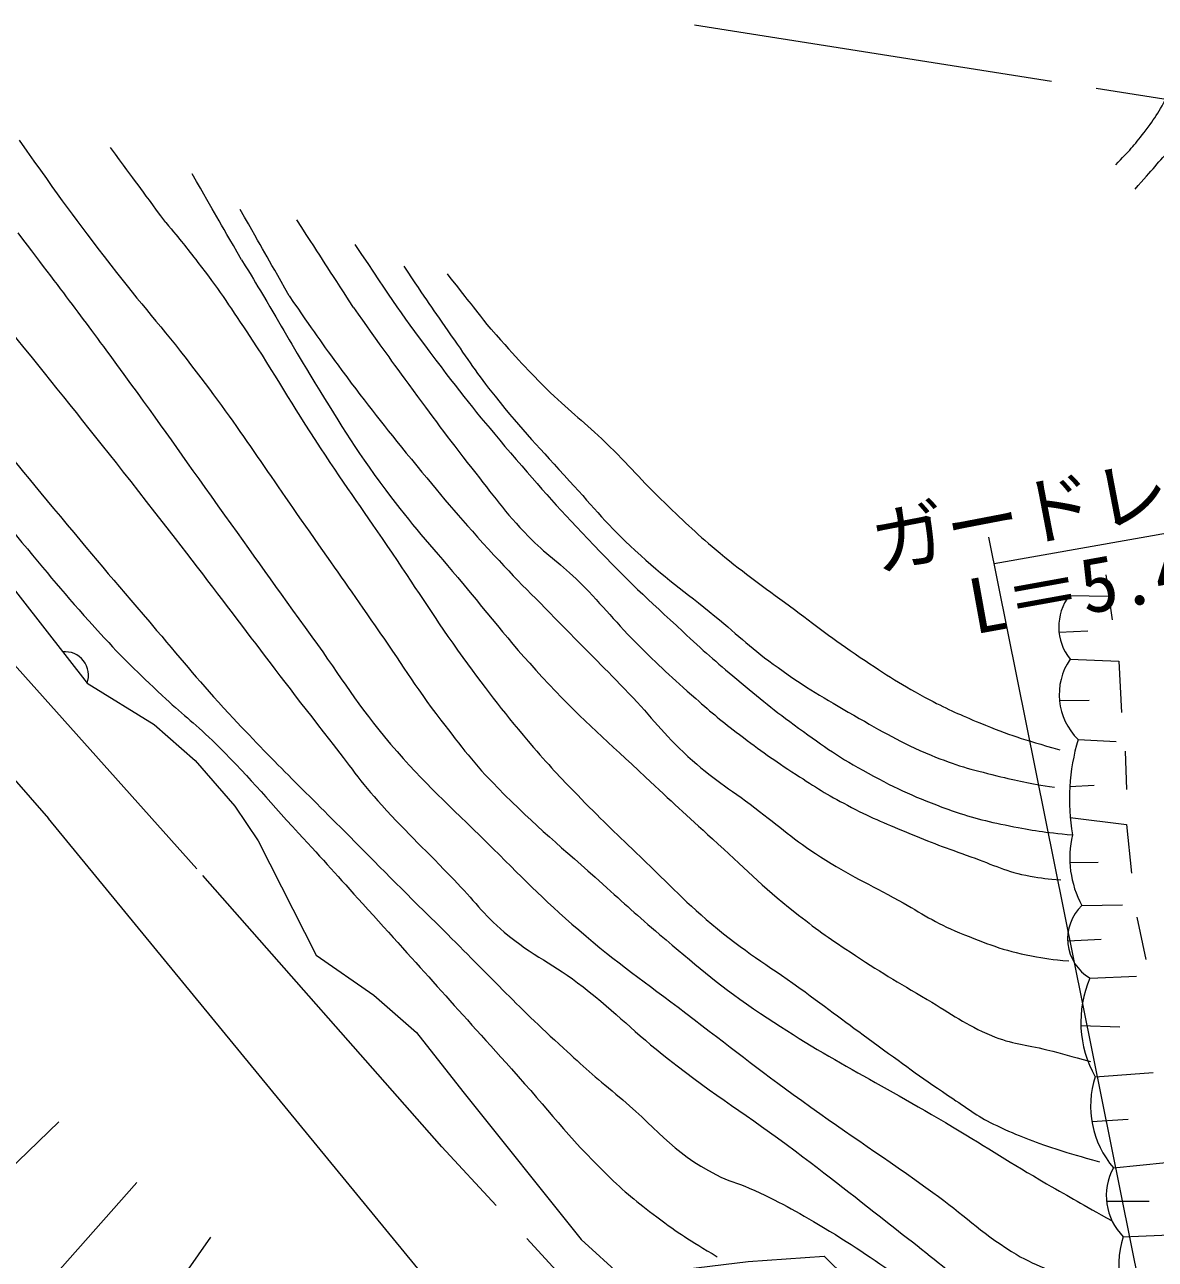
# Model space of a CAD drawing. Units: millimetres on the paper, with parts at other scales. Extents: x 40 to 680, y 20 to 380.
# Drawn here: x 194.73 to 232.27, y 279.91 to 320.89 of the extents above; entities that cross this region are included whole.
import ezdxf
from ezdxf.enums import TextEntityAlignment as Align

# ---------------------------------------------------------------- set-up
doc = ezdxf.new("R2010")
doc.units = ezdxf.units.MM
doc.linetypes.add('CHAIN', pattern=[18.5, 12, -1.5, 3.5, -1.5])
for name, color, linetype, lineweight in [('M-BGD', 7, 'Continuous', 13), ('M-BMK', 2, 'CHAIN', 13), ('M-STR-HTXT', 7, 'Continuous', 13)]:
    doc.layers.add(name, color=color, linetype=linetype, lineweight=lineweight)
doc.styles.add('ＭＳ ゴシック', font='')
doc.styles.get('ＭＳ ゴシック').set_extended_font_data('MS Gothic')

msp = doc.modelspace()

# ---------------------------------------------------------------- linework, layer by layer
at = {"layer": 'M-BGD'}
for p, q in [((230.63, 302.632), (230.843, 301.137)), ((229.417, 301.941), (230.731, 301.926)), ((229.073, 300.723), (230.03, 300.776)), ((229.442, 299.831), (231.057, 299.77)), ((231.057, 299.77), (231.142, 298.062)), ((229.086, 298.462), (230.073, 298.47)), ((229.704, 297.166), (230.97, 297.104)), ((231.27, 296.781), (231.313, 295.5)), ((229.433, 295.607), (230.244, 295.652)), ((229.448, 294.578), (231.313, 294.347)), ((231.313, 294.347), (231.484, 292.724)), ((229.434, 293.086), (230.372, 293.09)), ((229.832, 291.657), (231.183, 291.68)), ((231.655, 291.272), (231.954, 289.863)), ((229.361, 290.482), (230.469, 290.537)), ((230.102, 289.238), (231.649, 289.306)), ((229.799, 287.669), (231.097, 287.623)), ((230.278, 285.973), (232.202, 286.115)), ((192.048, 280.794), (195.87, 284.469)), ((230.16, 284.486), (231.373, 284.558)), ((230.879, 282.947), (232.629, 283.126)), ((195.165, 278.744), (198.457, 282.459)), ((230.65, 281.842), (232.065, 281.84)), ((231.206, 280.661), (232.994, 280.735)), ((198.069, 276.566), (200.914, 280.649))]:
    msp.add_line(p, q, dxfattribs=at)
for points in [[(178.317, 320.689), (193.902, 302.747), (196.806, 299.031), (199.027, 297.665), (200.393, 296.469)], [(174.027, 319.107), (187.753, 303.43), (195.525, 294.547)], [(200.393, 296.469), (201.715, 294.957), (202.484, 293.804), (204.406, 290.004), (206.327, 288.68), (207.737, 287.441), (209.274, 285.477), (213.203, 280.566), (214.569, 279.327), (218.754, 279.84), (221.274, 280.011), (224.303, 277.033), (225.654, 274.298), (226.282, 272.364), (226.759, 270.631), (227.035, 269.124), (229.547, 264.577), (234.747, 264.125), (236.933, 264.301), (238.641, 264.702), (240.198, 265.33), (241.706, 266.134)], [(208.291, 278.982), (195.525, 294.547)]]:
    msp.add_lwpolyline(points, dxfattribs=at)
for centre, radius, start, end in [((230.77, 300.902), 1.706, 142.4759, 218.8882), ((196.071, 299.297), 0.781, 340.1081, 95.9149), ((231.159, 298.654), 2.081, 145.5774, 225.644), ((236.478, 295.189), 7.057, 163.7269, 189.7123), ((232.708, 293.229), 3.277, 166.4209, 208.6512), ((230.891, 290.551), 1.532, 133.757, 238.9895), ((233.439, 287.78), 3.642, 156.4025, 209.7618), ((233.246, 284.99), 3.126, 161.6747, 220.7964), ((232.566, 282.022), 1.924, 151.2602, 225), ((194.435, 281.029), 2.398, 185.6178, 287.7296), ((233.9, 279.75), 2.844, 161.3204, 229.0188)]:
    msp.add_arc(centre, radius, start, end, dxfattribs=at)
for points, knots in [([(230.957, 316.243), (231.418, 316.717), (231.558, 316.87), (231.896, 317.31), (232.294, 317.828), (232.409, 318.045), (232.793, 318.72)], [0, 0, 0, 0, 1, 1, 1, 2, 2, 2, 2]), ([(231.597, 315.431), (232.198, 316.118), (232.35, 316.292), (232.836, 316.841), (233.384, 317.46), (233.558, 317.654), (234.245, 318.421)], [0, 0, 0, 0, 1, 1, 1, 2, 2, 2, 2]), ([(194.545, 317.059), (195.98, 315.044), (196.359, 314.501), (197.589, 312.912), (198.614, 311.588), (199.257, 310.901), (200.275, 309.572), (201.946, 307.393), (202.758, 306.081), (204.341, 303.837), (205.139, 302.705), (205.58, 302.068), (206.374, 300.933), (207.225, 299.714), (207.639, 298.985), (208.551, 297.811), (209.255, 296.905), (209.633, 296.377), (210.439, 295.561), (211.737, 294.247), (212.549, 293.599), (213.924, 292.366), (214.657, 291.709), (215.056, 291.328), (215.811, 290.697), (217.003, 289.699), (217.649, 289.104), (218.933, 288.228), (221.412, 286.538), (222.965, 285.849), (225.539, 284.308), (226.762, 283.576), (227.429, 283.136), (228.661, 282.421), (229.507, 281.93), (229.781, 281.773), (230.839, 281.186)], [0, 0, 0, 0, 1, 1, 1, 2, 2, 2, 3, 3, 3, 4, 4, 4, 5, 5, 5, 6, 6, 6, 7, 7, 7, 8, 8, 8, 9, 9, 9, 10, 10, 10, 11, 11, 11, 12, 12, 12, 12]), ([(191.214, 314.454), (195.178, 309.587), (196.216, 308.337), (199.332, 304.345), (201.509, 301.555), (202.667, 299.944), (204.849, 297.158), (205.521, 296.3), (205.857, 295.785), (206.591, 294.98), (207.497, 293.987), (208.054, 293.478), (208.987, 292.512), (209.642, 291.833), (209.937, 291.377), (210.657, 290.769), (211.606, 289.967), (212.291, 289.72), (213.27, 288.954), (214.412, 288.062), (214.961, 287.452), (216.102, 286.559), (217.7, 285.306), (218.688, 284.728), (220.312, 283.509), (221.719, 282.455), (222.484, 281.833), (223.87, 280.751), (224.808, 280.017), (225.316, 279.582), (226.265, 278.863), (227.558, 277.884), (228.294, 277.351), (229.605, 276.395), (230.425, 275.797), (230.685, 275.608), (231.71, 274.87)], [0, 0, 0, 0, 1, 1, 1, 2, 2, 2, 3, 3, 3, 4, 4, 4, 5, 5, 5, 6, 6, 6, 7, 7, 7, 8, 8, 8, 9, 9, 9, 10, 10, 10, 11, 11, 11, 12, 12, 12, 12]), ([(199.416, 314.325), (199.939, 313.704), (200.077, 313.527), (200.483, 313.002), (201.156, 312.13), (201.497, 311.613), (202.106, 310.696), (203.089, 309.215), (203.56, 308.335), (204.54, 306.852), (205.453, 305.47), (205.999, 304.72), (206.932, 303.35), (207.851, 302), (208.323, 301.214), (209.28, 299.891), (210.151, 298.688), (210.664, 298.031), (211.629, 296.902), (212.219, 296.211), (212.575, 295.844), (213.209, 295.194), (213.959, 294.425), (214.398, 294.014), (215.174, 293.272), (216.163, 292.326), (216.679, 291.751), (217.736, 290.881), (218.815, 289.992), (219.51, 289.611), (220.64, 288.788), (221.594, 288.093), (222.115, 287.684), (223.074, 286.995), (224.036, 286.303), (224.561, 285.895), (225.551, 285.244), (226.107, 284.877), (226.4, 284.631), (227.003, 284.347), (227.748, 283.996), (228.185, 283.836), (228.967, 283.578), (229.529, 283.393), (229.725, 283.335), (230.419, 283.151)], [0, 0, 0, 0, 1, 1, 1, 2, 2, 2, 3, 3, 3, 4, 4, 4, 5, 5, 5, 6, 6, 6, 7, 7, 7, 8, 8, 8, 9, 9, 9, 10, 10, 10, 11, 11, 11, 12, 12, 12, 13, 13, 13, 14, 14, 14, 15, 15, 15, 15]), ([(194.502, 313.984), (196.223, 311.719), (196.67, 311.134), (198.025, 309.282), (199.261, 307.592), (199.927, 306.627), (201.147, 304.926), (202.366, 303.224), (203.035, 302.261), (204.268, 300.57), (205.284, 299.177), (205.758, 298.32), (206.882, 297.013), (208.045, 295.659), (208.805, 294.999), (210.076, 293.746), (211.247, 292.591), (211.878, 291.914), (213.125, 290.842), (214.458, 289.696), (215.286, 289.152), (216.682, 288.083), (218.177, 286.939), (219.005, 286.283), (220.53, 285.179), (222.212, 283.961), (223.206, 283.35), (224.886, 282.13), (225.918, 281.38), (226.422, 280.853), (227.499, 280.17), (228.292, 279.668), (228.829, 279.555), (229.677, 279.154), (230.274, 278.872), (230.461, 278.783), (231.202, 278.428)], [0, 0, 0, 0, 1, 1, 1, 2, 2, 2, 3, 3, 3, 4, 4, 4, 5, 5, 5, 6, 6, 6, 7, 7, 7, 8, 8, 8, 9, 9, 9, 10, 10, 10, 11, 11, 11, 12, 12, 12, 12]), ([(205.693, 313.6), (206.937, 311.738), (207.276, 311.216), (208.384, 309.756), (209.316, 308.528), (209.858, 307.853), (210.86, 306.681), (211.912, 305.452), (212.518, 304.776), (213.636, 303.607), (214.745, 302.447), (215.404, 301.834), (216.583, 300.745), (217.269, 300.112), (217.658, 299.761), (218.376, 299.165), (219.162, 298.513), (219.598, 298.14), (220.426, 297.543), (221.297, 296.915), (221.787, 296.557), (222.732, 296.048), (223.731, 295.51), (224.311, 295.234), (225.38, 294.852), (226.161, 294.573), (226.617, 294.464), (227.43, 294.297), (228.238, 294.131), (228.535, 294.1), (229.522, 293.998)], [0, 0, 0, 0, 1, 1, 1, 2, 2, 2, 3, 3, 3, 4, 4, 4, 5, 5, 5, 6, 6, 6, 7, 7, 7, 8, 8, 8, 9, 9, 9, 10, 10, 10, 10]), ([(187.242, 313.386), (188.996, 310.906), (189.465, 310.237), (190.97, 308.278), (192.365, 306.463), (193.183, 305.473), (194.643, 303.709), (195.638, 302.506), (196.194, 301.829), (197.248, 300.677), (198.011, 299.841), (198.474, 299.404), (199.297, 298.627), (199.933, 298.027), (200.335, 297.74), (200.963, 297.132), (202.142, 295.991), (202.711, 295.263), (203.824, 294.058), (204.665, 293.147), (205.127, 292.628), (205.959, 291.709), (207.893, 289.574), (208.966, 288.369), (210.895, 286.23), (212.128, 284.862), (212.739, 284.019), (214.055, 282.728), (214.663, 282.132), (215.041, 281.833), (215.72, 281.319), (216.469, 280.753), (216.761, 280.581), (217.727, 279.995)], [0, 0, 0, 0, 1, 1, 1, 2, 2, 2, 3, 3, 3, 4, 4, 4, 5, 5, 5, 6, 6, 6, 7, 7, 7, 8, 8, 8, 9, 9, 9, 10, 10, 10, 11, 11, 11, 11]), ([(201.935, 313.087), (202.29, 312.508), (202.379, 312.359), (202.661, 311.891), (203.271, 310.879), (203.577, 310.291), (204.198, 309.286), (205.142, 307.76), (205.639, 306.878), (206.718, 305.443), (207.601, 304.269), (208.164, 303.664), (209.109, 302.539), (210.282, 301.144), (210.894, 300.322), (212.142, 298.995), (213.329, 297.731), (214.081, 297.108), (215.344, 295.92), (216.204, 295.111), (216.689, 294.661), (217.565, 293.87), (218.626, 292.912), (219.176, 292.322), (220.298, 291.436), (220.992, 290.888), (221.395, 290.598), (222.134, 290.112), (223.117, 289.466), (223.683, 289.128), (224.697, 288.532), (225.521, 288.048), (225.951, 287.707), (226.832, 287.336), (227.514, 287.049), (227.952, 287.053), (228.668, 286.866), (229.236, 286.718), (229.415, 286.671), (230.12, 286.482)], [0, 0, 0, 0, 1, 1, 1, 2, 2, 2, 3, 3, 3, 4, 4, 4, 5, 5, 5, 6, 6, 6, 7, 7, 7, 8, 8, 8, 9, 9, 9, 10, 10, 10, 11, 11, 11, 12, 12, 12, 13, 13, 13, 13]), ([(207.316, 312.874), (208.071, 311.752), (208.266, 311.459), (208.896, 310.567), (209.454, 309.777), (209.741, 309.314), (210.348, 308.56), (211.267, 307.419), (211.835, 306.823), (212.825, 305.742), (213.662, 304.828), (214.09, 304.274), (215.003, 303.436), (215.989, 302.53), (216.615, 302.107), (217.65, 301.258), (218.467, 300.589), (218.882, 300.16), (219.743, 299.55), (220.69, 298.878), (221.254, 298.547), (222.262, 297.97), (223.24, 297.41), (223.785, 297.08), (224.825, 296.646), (225.647, 296.302), (226.137, 296.178), (227.003, 295.963), (227.746, 295.778), (228.012, 295.728), (228.924, 295.578)], [0, 0, 0, 0, 1, 1, 1, 2, 2, 2, 3, 3, 3, 4, 4, 4, 5, 5, 5, 6, 6, 6, 7, 7, 7, 8, 8, 8, 9, 9, 9, 10, 10, 10, 10]), ([(189.805, 312.191), (192.729, 308.478), (193.474, 307.496), (195.919, 304.563), (197.156, 303.079), (197.857, 302.255), (199.114, 300.788), (200.042, 299.704), (200.536, 299.072), (201.51, 298.029), (203.028, 296.402), (203.934, 295.543), (205.502, 293.964), (206.717, 292.74), (207.398, 292.054), (208.624, 290.842), (210.179, 289.305), (211.004, 288.397), (212.617, 286.922), (213.284, 286.311), (213.661, 285.972), (214.359, 285.397), (215.652, 284.333), (216.21, 283.476), (217.699, 282.711), (218.106, 282.501), (218.37, 282.463), (218.788, 282.275), (219.782, 281.827), (220.32, 281.528), (221.256, 280.969), (222.363, 280.307), (222.945, 279.874), (224.015, 279.154), (224.759, 278.653), (225.201, 278.405), (225.902, 277.847), (226.767, 277.159), (227.185, 276.696), (228.008, 275.959), (229.564, 274.566), (230.054, 274.133), (232.001, 272.402)], [0, 0, 0, 0, 1, 1, 1, 2, 2, 2, 3, 3, 3, 4, 4, 4, 5, 5, 5, 6, 6, 6, 7, 7, 7, 8, 8, 8, 9, 9, 9, 10, 10, 10, 11, 11, 11, 12, 12, 12, 13, 13, 13, 14, 14, 14, 14]), ([(203.515, 311.891), (204.337, 310.689), (204.563, 310.368), (205.266, 309.414), (206.134, 308.238), (206.647, 307.599), (207.572, 306.468), (208.546, 305.277), (209.1, 304.617), (210.134, 303.479), (211.102, 302.413), (211.693, 301.862), (212.697, 300.831), (213.511, 299.994), (213.982, 299.539), (214.789, 298.696), (215.565, 297.886), (215.924, 297.358), (216.754, 296.603), (217.563, 295.867), (218.102, 295.555), (218.974, 294.895), (219.82, 294.255), (220.258, 293.843), (221.152, 293.272), (222.134, 292.645), (222.734, 292.377), (223.757, 291.82), (224.537, 291.396), (224.939, 291.079), (225.764, 290.753), (226.677, 290.391), (227.191, 290.164), (228.156, 289.984), (228.636, 289.894), (228.818, 289.86), (229.394, 289.813)], [0, 0, 0, 0, 1, 1, 1, 2, 2, 2, 3, 3, 3, 4, 4, 4, 5, 5, 5, 6, 6, 6, 7, 7, 7, 8, 8, 8, 9, 9, 9, 10, 10, 10, 11, 11, 11, 12, 12, 12, 12]), ([(205.65, 311.507), (206.529, 310.26), (206.758, 309.938), (207.487, 308.945), (208.29, 307.85), (208.738, 307.235), (209.579, 306.169), (210.291, 305.267), (210.658, 304.73), (211.458, 303.906), (212.034, 303.312), (212.443, 303.07), (213.038, 302.496), (213.863, 301.702), (214.235, 301.17), (215.045, 300.361), (215.789, 299.619), (216.22, 299.217), (217.01, 298.525), (217.563, 298.041), (217.875, 297.771), (218.462, 297.329), (219.179, 296.789), (219.587, 296.493), (220.341, 296.005), (220.994, 295.583), (221.36, 295.342), (222.049, 294.98), (222.796, 294.589), (223.235, 294.408), (224.013, 294.084), (224.837, 293.74), (225.308, 293.572), (226.149, 293.272), (226.909, 293.001), (227.319, 292.774), (228.113, 292.632), (228.51, 292.561), (228.664, 292.534), (229.138, 292.503)], [0, 0, 0, 0, 1, 1, 1, 2, 2, 2, 3, 3, 3, 4, 4, 4, 5, 5, 5, 6, 6, 6, 7, 7, 7, 8, 8, 8, 9, 9, 9, 10, 10, 10, 11, 11, 11, 12, 12, 12, 13, 13, 13, 13]), ([(210.22, 310.781), (211.128, 309.762), (211.381, 309.47), (212.184, 308.688), (212.878, 308.013), (213.321, 307.693), (214.021, 307.023), (214.813, 306.264), (215.193, 305.775), (215.985, 305.016), (216.684, 304.346), (217.075, 303.968), (217.821, 303.35), (218.693, 302.629), (219.22, 302.274), (220.127, 301.6), (221.038, 300.923), (221.535, 300.525), (222.476, 299.891), (223.351, 299.301), (223.848, 298.974), (224.782, 298.482), (225.416, 298.148), (225.786, 297.99), (226.448, 297.713), (227.455, 297.292), (227.832, 297.197), (229.095, 296.817)], [0, 0, 0, 0, 1, 1, 1, 2, 2, 2, 3, 3, 3, 4, 4, 4, 5, 5, 5, 6, 6, 6, 7, 7, 7, 8, 8, 8, 9, 9, 9, 9]), ([(173.416, 298.112), (175.754, 295.945), (176.377, 295.37), (178.214, 293.55), (179.982, 291.798), (180.915, 290.76), (182.655, 288.981), (184.519, 287.074), (185.577, 286.02), (187.438, 284.112), (188.962, 282.55), (189.766, 281.626), (191.324, 280.098), (192.917, 278.536), (193.471, 278.041), (195.509, 276.212)], [0, 0, 0, 0, 1, 1, 1, 2, 2, 2, 3, 3, 3, 4, 4, 4, 5, 5, 5, 5]), ([(172.908, 295.861), (174.427, 294.38), (174.827, 293.996), (176.079, 292.824), (177.639, 291.363), (178.553, 290.589), (180.136, 289.151), (181.822, 287.619), (182.808, 286.804), (184.449, 285.223), (186.419, 283.324), (187.425, 282.162), (189.36, 280.226), (191.277, 278.307), (192.36, 277.24), (194.313, 275.358), (195.707, 274.015), (196.152, 273.59), (197.901, 271.941)], [0, 0, 0, 0, 1, 1, 1, 2, 2, 2, 3, 3, 3, 4, 4, 4, 5, 5, 5, 6, 6, 6, 6]), ([(170.295, 295.135), (171.422, 294.323), (171.732, 294.092), (172.62, 293.379), (173.707, 292.506), (174.264, 291.954), (175.31, 291.03), (176.683, 289.818), (177.458, 289.146), (178.812, 287.913), (180.845, 286.061), (181.979, 285.018), (183.979, 283.13), (186.827, 280.442), (188.413, 278.925), (191.196, 276.169), (192.621, 274.759), (193.077, 274.309), (194.826, 272.539)], [0, 0, 0, 0, 1, 1, 1, 2, 2, 2, 3, 3, 3, 4, 4, 4, 5, 5, 5, 6, 6, 6, 6])]:
    msp.add_open_spline(points, degree=3, knots=knots, dxfattribs=at)
for points in [[(199.416, 314.325), (198.498, 315.571), (198.498, 315.571), (197.581, 316.817)], [(201.935, 313.087), (201.114, 314.512), (201.114, 314.512), (200.294, 315.937)], [(203.515, 311.891), (202.704, 313.322), (202.704, 313.322), (201.892, 314.753)], [(205.65, 311.507), (204.711, 312.959), (204.711, 312.959), (203.771, 314.411)], [(210.22, 310.781), (209.494, 311.699), (209.494, 311.699), (208.768, 312.617)]]:
    msp.add_open_spline(points, degree=3, dxfattribs=at)
at = {"layer": 'M-BMK'}
for p, q in [((216.971, 320.892), (282.413, 310.54)), ((200.448, 292.876), (190.72, 303.748)), ((208.578, 283.647), (200.448, 292.876))]:
    msp.add_line(p, q, dxfattribs=at)
msp.add_lwpolyline([(225.17, 265.752), (224.638, 266.284), (223.16, 267.953), (219.555, 271.795), (208.578, 283.647)], dxfattribs=at)
at = {"layer": 'M-STR-HTXT'}
for p, q in [((226.92, 303.007), (233.055, 304.088)), ((234.747, 264.125), (226.744, 303.882))]:
    msp.add_line(p, q, dxfattribs=at)

# ---------------------------------------------------------------- texts
at = {"layer": 'M-STR-HTXT', "style": 'ＭＳ ゴシック'}
for s, rotation, p in [('ガードレール', 10.886, (230.495, 303.637)), ('L＝5.4', 10.244, (230.03, 300.776))]:
    msp.add_text(s, height=1.833, rotation=rotation, dxfattribs=at).set_placement(p, align=Align.BOTTOM_CENTER)

doc.saveas('drawing.dxf')
